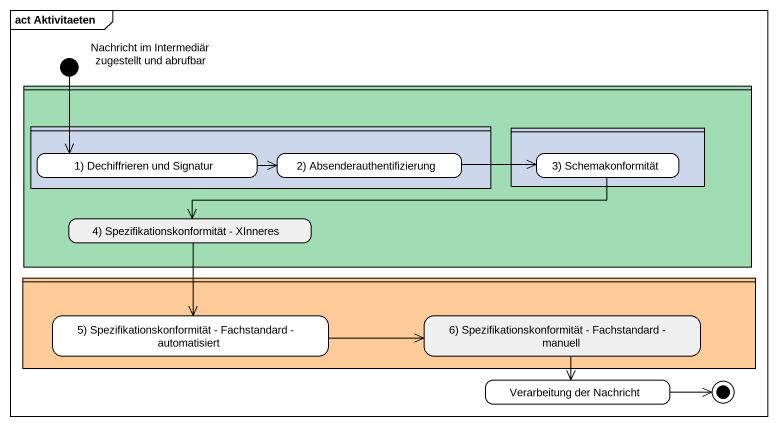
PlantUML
@startuml
mainframe act Aktivitaeten
hide empty description
state "Nachricht im Intermediär zugestellt und abrufbar" as Nachricht_im_Intermediär <<start>>
state " " as lane1 <<partition>> #A0DCB4 {
  state " " as lane2 <<partition>> #CDD7EB {
    state "1) Dechiffrieren und Signatur" as s1_Dechiffrieren_und_Signatur #FFFFFF
    state "2) Absenderauthentifizierung" as s2_Absenderauthentifizierung #FFFFFF
  }
  state " " as lane3 <<partition>> #CDD7EB {
    state "3) Schemakonformität" as s3_Schemakonformität #FFFFFF
  }
  state "4) Spezifikationskonformität - XInneres" as s4_Spezifikationskonformität #F0F0F0
}
state " " as lane4 <<partition>> #FFCC99 {
  state "5) Spezifikationskonformität - Fachstandard - automatisiert" as s5_Spezifikationskonformität #FFFFFF
  state "6) Spezifikationskonformität - Fachstandard - manuell" as s6_Spezifikationskonformität #F0F0F0
}
state "Verarbeitung der Nachricht" as Verarbeitung_der_Nachricht #FFFFFF
Nachricht_im_Intermediär --> s1_Dechiffrieren_und_Signatur
s1_Dechiffrieren_und_Signatur -right-> s2_Absenderauthentifizierung
s2_Absenderauthentifizierung -right-> s3_Schemakonformität
s3_Schemakonformität -left-> s4_Spezifikationskonformität
s4_Spezifikationskonformität --> s5_Spezifikationskonformität
s5_Spezifikationskonformität -right-> s6_Spezifikationskonformität
s6_Spezifikationskonformität --> Verarbeitung_der_Nachricht
Verarbeitung_der_Nachricht -right-> [*]
@enduml
